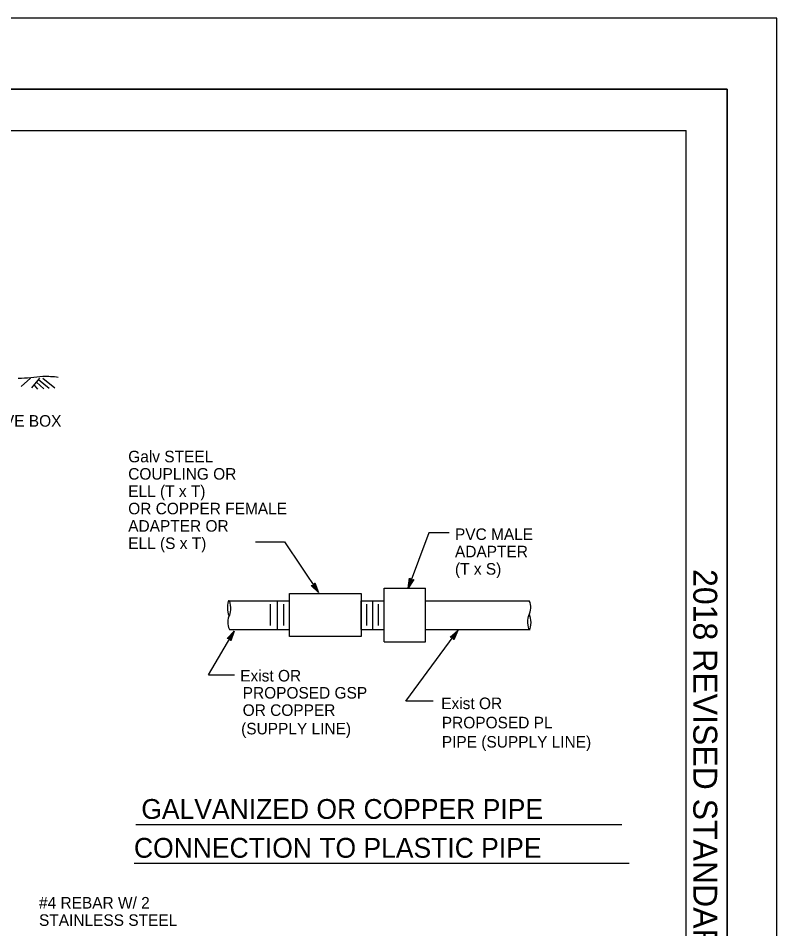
# Model space of a CAD drawing. Extents: x -893 to 867, y -474 to 712.
# Drawn here: x 407 to 867, y 161 to 712 of the extents above; entities that cross this region are included whole.
import ezdxf

# ---------------------------------------------------------------- set-up
doc = ezdxf.new("R2010")
doc.units = 0
for name, color, linetype in [('10 Sheet Format', 7, 'Continuous'), ('56 Stage 3 Anno', 7, 'Continuous'), ('57 Undefined', 7, 'Continuous'), ('59 Sndwall Anno', 7, 'Continuous'), ('60 Nongeo Data', 7, 'Continuous')]:
    doc.layers.add(name, color=color, linetype=linetype)

msp = doc.modelspace()

# ---------------------------------------------------------------- linework, layer by layer
at = {"layer": '10 Sheet Format'}
for p, q in [((-863.45, 668.96), (836.55, 668.96)), ((836.55, 668.96), (836.55, -431.04)), ((-813.45, 643.96), (811.55, 643.96)), ((811.55, -406.04), (811.55, 643.96))]:
    msp.add_line(p, q, dxfattribs=at)
for points in [[(-893.45, -474.04), (866.55, -474.04), (866.55, 711.96), (-893.45, 711.96)], [(-863.45, -431.04), (836.55, -431.04), (836.55, 668.96), (-863.45, 668.96)]]:
    msp.add_lwpolyline(points, close=True, dxfattribs=at)
at = {"layer": '56 Stage 3 Anno'}
for p, q in [((655.65, 400.25), (643.22, 366.84)), ((668.09, 400.25), (655.65, 400.25)), ((550.64, 394.92), (568.21, 394.92)), ((568.21, 394.92), (588.81, 364.29)), ((585.91, 368.61), (586.57, 370.02)), ((586.4, 369.64), (588.04, 365.44)), ((586.57, 370.02), (586.57, 370.02)), ((586.57, 370.02), (588.81, 364.29)), ((643.22, 366.84), (644.07, 372.93)), ((646.57, 372), (643.22, 366.84)), ((643.7, 368.15), (644.32, 372.58)), ((646.16, 371.92), (643.7, 368.13)), ((644.07, 372.93), (644.07, 372.93)), ((644.07, 372.93), (645.04, 371.71)), ((644.19, 369.43), (644.59, 372.3)), ((645.74, 371.82), (644.19, 369.43)), ((644.67, 370.72), (644.84, 371.95)), ((645.36, 371.78), (644.67, 370.72)), ((645.04, 371.71), (646.57, 372)), ((646.57, 372), (646.57, 372)), ((584.36, 368.53), (585.91, 368.61)), ((588.81, 364.29), (584.36, 368.53)), ((584.36, 368.53), (584.36, 368.53)), ((588.03, 365.44), (584.79, 368.53)), ((587.27, 366.59), (585.17, 368.58)), ((586.5, 367.73), (585.6, 368.59)), ((586.04, 368.91), (586.5, 367.73)), ((586.23, 369.25), (587.27, 366.59)), ((588.81, 364.29), (588.81, 364.29)), ((643.22, 366.84), (643.22, 366.84)), ((522.25, 314.31), (537.68, 340.81)), ((533.5, 336.3), (537.68, 340.81)), ((533.92, 336.31), (536.99, 339.62)), ((534.35, 336.33), (536.29, 338.42)), ((534.74, 336.31), (535.59, 337.23)), ((535.59, 337.23), (535.21, 336.05)), ((536.29, 338.42), (535.41, 335.67)), ((536.98, 339.61), (535.62, 335.34)), ((537.68, 340.81), (535.81, 334.95)), ((537.68, 340.81), (537.68, 340.81)), ((641.8, 298.32), (673.26, 341.25)), ((668.63, 337.2), (673.26, 341.25)), ((670.19, 337.05), (668.63, 337.2)), ((668.63, 337.2), (668.63, 337.2)), ((669.05, 337.17), (672.45, 340.14)), ((669.48, 337.14), (671.63, 339.02)), ((669.86, 337.08), (670.81, 337.91)), ((670.79, 335.62), (670.19, 337.05)), ((670.81, 337.91), (670.31, 336.77)), ((671.63, 339.02), (670.46, 336.37)), ((672.44, 340.12), (670.64, 336.02)), ((673.26, 341.25), (670.79, 335.62)), ((673.26, 341.25), (673.26, 341.25)), ((535.06, 336.32), (533.5, 336.3)), ((533.5, 336.3), (533.5, 336.3)), ((535.81, 334.95), (535.06, 336.32)), ((535.81, 334.95), (535.81, 334.95)), ((670.79, 335.62), (670.79, 335.62)), ((522.25, 314.31), (537.85, 314.31)), ((658.32, 298.32), (641.8, 298.32))]:
    msp.add_line(p, q, dxfattribs=at)
at = {"layer": '57 Undefined'}
for p, q in [((478.09, 223.79), (772.74, 223.79)), ((477.09, 200.26), (777.05, 200.26))]:
    msp.add_line(p, q, dxfattribs=at)
at = {"layer": '59 Sndwall Anno'}
for p, q in [((414.28, 494.1), (408.58, 489.02)), ((419.68, 494.06), (414.98, 488.08)), ((418.04, 491.51), (422.44, 487.51)), ((419.22, 493.16), (425.66, 487.86)), ((421.88, 494.04), (429.09, 488.1)), ((416.48, 489.79), (418.54, 487.26))]:
    msp.add_line(p, q, dxfattribs=at)
at = {"layer": '60 Nongeo Data'}
for p, q in [((628.69, 334.37), (628.69, 366.76)), ((628.69, 366.76), (653.69, 366.76)), ((653.69, 334.37), (653.69, 366.76)), ((534.53, 359.26), (571.23, 359.26)), ((563.93, 341.87), (563.93, 359.26)), ((614.69, 359.26), (628.69, 359.26)), ((614.69, 341.87), (614.69, 359.26)), ((621.69, 341.87), (621.69, 359.26)), ((653.69, 359.26), (716.56, 359.26)), ((559.81, 344.18), (559.81, 357.06)), ((567.76, 344.18), (567.76, 357.06)), ((618.19, 344.18), (618.19, 357.06)), ((625.19, 344.18), (625.19, 357.06)), ((534.13, 351.37), (534.61, 349.89)), ((717.13, 349.75), (716.67, 351.23)), ((534.81, 341.87), (571.23, 341.87)), ((614.69, 341.87), (628.69, 341.87)), ((653.69, 341.87), (717.15, 341.87)), ((628.69, 334.37), (653.69, 334.37))]:
    msp.add_line(p, q, dxfattribs=at)
msp.add_lwpolyline([(571.23, 337.53), (571.23, 363.6), (614.69, 363.6), (614.69, 337.53)], close=True, dxfattribs=at)
for centre, start, end in [((707.73, 355.12), 330.1674, 25.0909), ((543.59, 346.11), 150.8762, 205.7997)]:
    msp.add_arc(centre, 9.75, start, end, dxfattribs=at)
for centre, major_axis in [((534.64, 354.92), (-0.11, 4.33)), ((716.58, 346.2), (0.05, -4.33))]:
    msp.add_ellipse(centre, major_axis=major_axis, ratio=0.238684, start_param=3.425972, end_param=8.812904, dxfattribs=at)
msp.add_spline([(406.86, 494.1), (414.47, 494.31), (421.88, 495.15), (431.15, 494.67)], degree=3, dxfattribs=at)

# ---------------------------------------------------------------- texts
at = {"layer": '10 Sheet Format'}
msp.add_text('2018 REVISED STANDARD PLAN RSP H6', height=14.5, rotation=270, dxfattribs=at).set_placement((815.95, 378.42))
at = {"layer": '57 Undefined'}
for s, height, p in [('VALVE BOX', 7, (380.51, 464.62)), ('Galv STEEL ', 7, (473.53, 443.05)), ('COUPLING OR', 7, (473.53, 432.55)), ('ELL (T x T)', 7, (473.53, 422.05)), ('OR COPPER FEMALE', 7, (473.53, 411.55)), ('ADAPTER OR', 7, (473.53, 401.05)), ('PVC MALE', 7, (671.53, 396.02)), ('ELL (S x T)', 7, (473.53, 390.55)), ('ADAPTER', 7, (671.53, 385.52)), ('(T x S)', 7, (671.53, 375.02)), ('Exist OR', 7, (541.39, 310.33)), ('PROPOSED GSP', 7, (542.89, 299.99)), ('Exist OR', 7, (663.19, 293.6)), ('OR COPPER', 7, (542.89, 289.49)), ('PROPOSED PL', 7, (663.55, 281.95)), ('(SUPPLY LINE)', 7, (541.96, 278.3)), ('PIPE (SUPPLY LINE)', 7, (663.55, 270.3)), ('GALVANIZED OR COPPER PIPE', 12, (481.46, 227.14)), ('CONNECTION TO PLASTIC PIPE', 12, (477, 203.61)), ('#4 REBAR W/ 2', 7, (419.47, 172.84)), ('STAINLESS STEEL', 7, (419.47, 162.34))]:
    msp.add_text(s, height=height, dxfattribs=at).set_placement(p)

doc.saveas('drawing.dxf')
